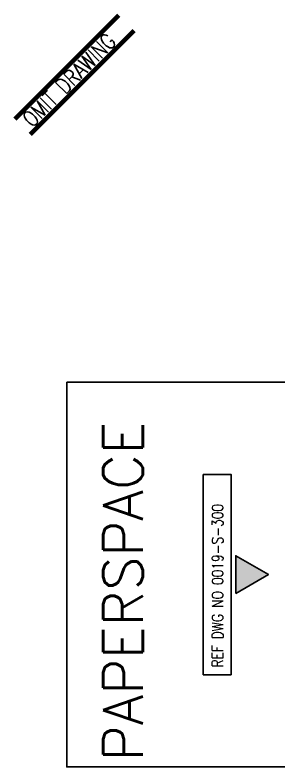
# Model space of a CAD drawing. Header units: metres. Extents: x -275466 to 90519, y -3176 to 139523.
# Drawn here: x -208102 to -199808, y 22518 to 46138 of the extents above; entities that cross this region are included whole.
import ezdxf

# ---------------------------------------------------------------- set-up
doc = ezdxf.new("R2010")
doc.units = ezdxf.units.M
doc.linetypes.add('CONTINU', pattern=[0])
doc.linetypes.add('VB-phntm5', pattern=[10.4, 5, -1, 1.2, -1, 1.2, -1])
for name, color, linetype in [('GCE8004_GF_0.5', 2, 'Continuous'), ('GCE8011_GF_Level Line', 1, 'VB-phntm5'), ('GCE8083_GT_0.35', 3, 'CONTINU'), ('GCE8085_GT_0.5', 2, 'CONTINU')]:
    doc.layers.add(name, color=color, linetype=linetype)
doc.styles.add('1-1     h35', font='romans.shx', dxfattribs={"width": 0.8, "height": 3.5})
doc.styles.add('1-100    h 50', font='romans.shx', dxfattribs={"width": 0.8, "height": 500})
doc.styles.add('1-200    h 70', font='romans.shx', dxfattribs={"width": 0.8, "height": 1250})

msp = doc.modelspace()

# ---------------------------------------------------------------- hatches: boundary and pattern name
at = {"layer": 'GCE8083_GT_0.35'}
msp.add_hatch(color=253, dxfattribs=at).paths.add_polyline_path([(-200137.2, 28560.2), (-201164.3, 29153.2), (-201164.3, 27967.2)])

# ---------------------------------------------------------------- linework, layer by layer
at = {"color": 6, "lineweight": 200}
for p, q in [((-208102, 42880.5), (-204844.5, 46137.9)), ((-207613.9, 42392.4), (-204356.5, 45649.9))]:
    msp.add_line(p, q, dxfattribs=at)
at = {"layer": 'GCE8085_GT_0.5'}
msp.add_lwpolyline([(-201164.3, 27967.2), (-201164.3, 29153.2), (-200137.2, 28560.2), (-201164.3, 27967.2)], dxfattribs=at)

# ---------------------------------------------------------------- texts
at = {"color": 6, "lineweight": 200, "style": '1-100    h 50', "width": 0.8}
msp.add_text('OMIT DRAWING', height=500, rotation=45, dxfattribs=at).set_placement((-207563.8, 42577.2))
at = {"layer": 'GCE8004_GF_0.5', "style": '1-200    h 70'}
msp.add_text('PAPERSPACE', height=1250, rotation=90, dxfattribs=at).set_placement((-204085.5, 22699.6))
at = {"layer": 'GCE8011_GF_Level Line', "color": 3, "insert": (-201911.3, 25645.4), "char_height": 350, "attachment_point": 1, "rotation": 90, "style": '1-1     h35', "bg_fill": 3, "box_fill_scale": 1.2, "bg_fill_color": 256, "bg_fill_transparency": 0}
msp.add_mtext_dynamic_manual_height_columns('REF DWG NO 0019-S-300', width=5841.113, gutter_width=17.5, heights=[0], dxfattribs=at)

# ---------------------------------------------------------------- next in the draw order: linework, layer by layer
at = {"layer": 'GCE8004_GF_0.5'}
msp.add_lwpolyline([(-206478.6, 34610.5), (-196439.1, 34610.5), (-196439.1, 22517.9), (-206478.6, 22517.9)], close=True, dxfattribs=at)
at = {"layer": 'GCE8085_GT_0.5'}
msp.add_lwpolyline([(-202187.8, 31706.8), (-201314.9, 31706.8), (-201314.9, 25413.7), (-202187.8, 25413.7)], close=True, dxfattribs=at)

doc.saveas('drawing.dxf')
